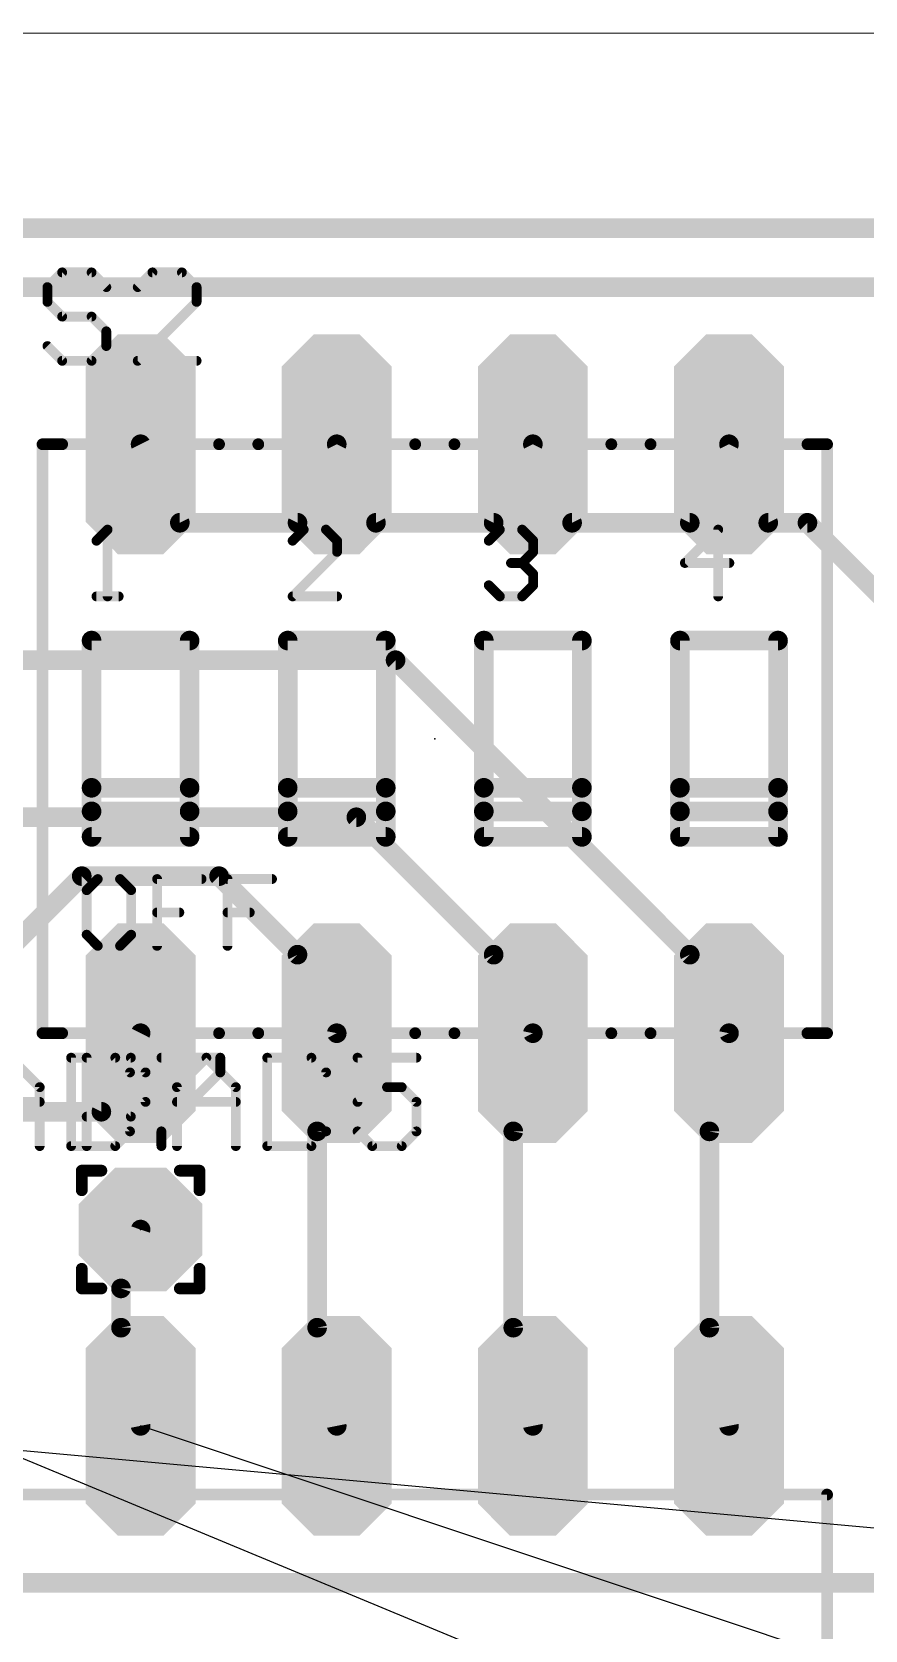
# Model space of a CAD drawing. Extents: x 0 to 127, y -4 to 62.
# Drawn here: x 69.71 to 80.5, y 41.81 to 62.48 of the extents above; entities that cross this region are included whole.
import ezdxf

# ---------------------------------------------------------------- set-up
doc = ezdxf.new("R2010")
doc.units = 0
for name, color, linetype in [('16', 172, 'CONTINUOUS'), ('17', 92, 'CONTINUOUS'), ('19', 52, 'CONTINUOUS'), ('20', 7, 'CONTINUOUS'), ('21', 253, 'CONTINUOUS'), ('23', 7, 'CONTINUOUS'), ('25', 253, 'CONTINUOUS'), ('51', 253, 'CONTINUOUS')]:
    doc.layers.add(name, color=color, linetype=linetype)

# ---------------------------------------------------------------- blocks, each defined once
blk = doc.blocks.new('LONGP100')
at = {"const_width": 0.5}
blk.add_lwpolyline([(-0.75, -0.1036), (-0.75, 0.1036), (-0.6036, 0.25), (0.6036, 0.25), (0.75, 0.1036), (0.75, -0.1036), (0.6036, -0.25), (-0.6036, -0.25), (-0.75, -0.1036), (-0.75, 0.1036)], dxfattribs=at)
blk = doc.blocks.new('OCTAGONP')
at = {"const_width": 0.5}
blk.add_lwpolyline([(-0.25, -0.1036), (-0.25, 0.1036), (-0.1036, 0.25), (0.1036, 0.25), (0.25, 0.1036), (0.25, -0.1036), (0.1036, -0.25), (-0.1036, -0.25), (-0.25, -0.1036), (-0.25, 0.1036)], dxfattribs=at)

msp = doc.modelspace()

# ---------------------------------------------------------------- linework, layer by layer
at = {"layer": '16', "const_width": 0.254}
for points in [[(84.582, 59.944), (68.58, 59.944)], [(68.834, 59.182), (84.328, 59.182)], [(71.628, 56.134), (71.12, 57.15)], [(73.66, 57.15), (73.152, 56.134)], [(74.168, 56.134), (73.66, 57.15)], [(76.2, 57.15), (75.692, 56.134)], [(76.708, 56.134), (76.2, 57.15)], [(78.74, 57.15), (78.232, 56.134)], [(79.248, 56.134), (78.74, 57.15)], [(73.152, 56.134), (71.628, 56.134)], [(75.692, 56.134), (74.168, 56.134)], [(78.232, 56.134), (76.708, 56.134)], [(79.756, 56.134), (79.248, 56.134)], [(91.44, 44.45), (79.756, 56.134)], [(74.422, 54.356), (69.088, 54.356)], [(78.232, 50.546), (74.422, 54.356)], [(69.088, 52.324), (73.914, 52.324)], [(73.914, 52.324), (75.692, 50.546)], [(70.358, 51.562), (68.834, 50.038)], [(72.136, 51.562), (70.358, 51.562)], [(73.152, 50.546), (72.136, 51.562)], [(73.66, 49.53), (73.152, 50.546)], [(75.692, 50.546), (76.2, 49.53)], [(78.74, 49.53), (78.232, 50.546)], [(70.612, 48.514), (71.12, 49.53)], [(73.406, 48.26), (73.66, 49.53)], [(76.2, 49.53), (75.946, 48.26)], [(78.486, 48.26), (78.74, 49.53)], [(69.342, 48.514), (70.612, 48.514)], [(73.406, 45.72), (73.406, 48.26)], [(75.946, 48.26), (75.946, 45.72)], [(78.486, 45.72), (78.486, 48.26)], [(70.866, 46.228), (71.12, 46.99)], [(70.866, 45.72), (70.866, 46.228)], [(71.12, 44.45), (70.866, 45.72)], [(73.66, 44.45), (73.406, 45.72)], [(75.946, 45.72), (76.2, 44.45)], [(78.74, 44.45), (78.486, 45.72)], [(69.088, 42.418), (81.788, 42.418)]]:
    msp.add_lwpolyline(points, dxfattribs=at)
at = {"layer": '16', "const_width": 0.127}
for points in [[(71.1768, 57.1784, 1), (71.0632, 57.1216)], [(73.7168, 57.1784, 1), (73.6032, 57.1216)], [(73.7168, 57.1216, 1), (73.6032, 57.1784)], [(76.2568, 57.1784, 1), (76.1432, 57.1216)], [(76.2568, 57.1216, 1), (76.1432, 57.1784)], [(78.7968, 57.1784, 1), (78.6832, 57.1216)], [(78.7968, 57.1216, 1), (78.6832, 57.1784)], [(71.628, 56.1975, 1), (71.628, 56.0705)], [(73.152, 56.0705, 1), (73.152, 56.1975)], [(74.168, 56.1975, 1), (74.168, 56.0705)], [(75.692, 56.0705, 1), (75.692, 56.1975)], [(76.708, 56.1975, 1), (76.708, 56.0705)], [(78.232, 56.0705, 1), (78.232, 56.1975)], [(79.248, 56.1975, 1), (79.248, 56.0705)], [(79.8009, 56.1789, 1), (79.7111, 56.0891)], [(79.756, 56.0705, 1), (79.756, 56.1975)], [(71.5712, 56.1056, 1), (71.6848, 56.1624)], [(73.0952, 56.1624, 1), (73.2088, 56.1056)], [(74.1112, 56.1056, 1), (74.2248, 56.1624)], [(75.6352, 56.1624, 1), (75.7488, 56.1056)], [(76.6512, 56.1056, 1), (76.7648, 56.1624)], [(78.1752, 56.1624, 1), (78.2888, 56.1056)], [(79.1912, 56.1056, 1), (79.3048, 56.1624)], [(74.4669, 54.4009, 1), (74.3771, 54.3111)], [(74.422, 54.2925, 1), (74.422, 54.4195)], [(73.9589, 52.3689, 1), (73.8691, 52.2791)], [(73.914, 52.2605, 1), (73.914, 52.3875)], [(70.358, 51.6255, 1), (70.358, 51.4985)], [(70.4029, 51.5171, 1), (70.3131, 51.6069)], [(72.1809, 51.6069, 1), (72.0911, 51.5171)], [(72.136, 51.4985, 1), (72.136, 51.6255)], [(73.2088, 50.5744, 1), (73.0952, 50.5176)], [(75.7488, 50.5744, 1), (75.6352, 50.5176)], [(78.2888, 50.5744, 1), (78.1752, 50.5176)], [(73.1071, 50.5011, 1), (73.1969, 50.5909)], [(75.6471, 50.5011, 1), (75.7369, 50.5909)], [(78.1871, 50.5011, 1), (78.2769, 50.5909)], [(71.1768, 49.5016, 1), (71.0632, 49.5584)], [(73.7223, 49.5175, 1), (73.5977, 49.5425)], [(73.6032, 49.5016, 1), (73.7168, 49.5584)], [(76.2623, 49.5175, 1), (76.1377, 49.5425)], [(76.1432, 49.5016, 1), (76.2568, 49.5584)], [(78.8023, 49.5175, 1), (78.6777, 49.5425)], [(78.6832, 49.5016, 1), (78.7968, 49.5584)], [(70.5552, 48.5424, 1), (70.6688, 48.4856)], [(70.612, 48.4505, 1), (70.612, 48.5775)], [(73.4695, 48.26, 1), (73.3425, 48.26)], [(76.0095, 48.26, 1), (75.8825, 48.26)], [(78.5495, 48.26, 1), (78.4225, 48.26)], [(73.3437, 48.2725, 1), (73.4683, 48.2475)], [(75.8837, 48.2725, 1), (76.0083, 48.2475)], [(78.4237, 48.2725, 1), (78.5483, 48.2475)], [(71.1802, 46.9699, 1), (71.0598, 47.0101)], [(70.9295, 46.228, 1), (70.8025, 46.228)], [(70.8058, 46.2481, 1), (70.9262, 46.2079)], [(70.9283, 45.7325, 1), (70.8037, 45.7075)], [(70.8025, 45.72, 1), (70.9295, 45.72)], [(73.4683, 45.7325, 1), (73.3437, 45.7075)], [(73.3425, 45.72, 1), (73.4695, 45.72)], [(76.0083, 45.7325, 1), (75.8837, 45.7075)], [(75.8825, 45.72, 1), (76.0095, 45.72)], [(78.5483, 45.7325, 1), (78.4237, 45.7075)], [(78.4225, 45.72, 1), (78.5495, 45.72)], [(71.0577, 44.4375, 1), (71.1823, 44.4625)], [(73.5977, 44.4375, 1), (73.7223, 44.4625)], [(76.1377, 44.4375, 1), (76.2623, 44.4625)], [(78.6777, 44.4375, 1), (78.8023, 44.4625)]]:
    msp.add_lwpolyline(points, format="xyb", dxfattribs=at)
at = {"layer": '19'}
for p, q in [((93.98, 41.91), (66.04, 44.45)), ((68.58, 44.45), (89.408, 35.814)), ((93.98, 36.83), (71.12, 44.45))]:
    msp.add_line(p, q, dxfattribs=at)
at = {"layer": '20'}
msp.add_line((126.985, 62.446), (20.066, 62.484), dxfattribs=at)
at = {"layer": '21'}
for points, const_width in [([(70.104, 57.15), (69.85, 57.15)], 0.1524), ([(69.85, 49.53), (69.85, 57.15)], 0.1524), ([(72.136, 57.15), (72.644, 57.15)], 0.1524), ([(74.676, 57.15), (75.184, 57.15)], 0.1524), ([(77.216, 57.15), (77.724, 57.15)], 0.1524), ([(79.756, 57.15), (80.01, 57.15)], 0.1524), ([(80.01, 57.15), (80.01, 49.53)], 0.1524), ([(70.5485, 55.9017), (70.6925, 56.0458)], 0.127), ([(70.6925, 56.0458), (70.6925, 55.1815)], 0.127), ([(73.2325, 56.0458), (73.0885, 55.9017)], 0.127), ([(73.5206, 56.0458), (73.2325, 56.0458)], 0.127), ([(73.6647, 55.9017), (73.5206, 56.0458)], 0.127), ([(75.6285, 55.9017), (75.7725, 56.0458)], 0.127), ([(75.7725, 56.0458), (76.0606, 56.0458)], 0.127), ([(76.0606, 56.0458), (76.2047, 55.9017)], 0.127), ([(78.6006, 56.0458), (78.1685, 55.6136)], 0.127), ([(78.6006, 55.1815), (78.6006, 56.0458)], 0.127), ([(73.6647, 55.7577), (73.6647, 55.9017)], 0.127), ([(76.2047, 55.9017), (76.2047, 55.7577)], 0.127), ([(73.0885, 55.1815), (73.6647, 55.7577)], 0.127), ([(76.0606, 55.6136), (75.9166, 55.6136)], 0.127), ([(76.2047, 55.7577), (76.0606, 55.6136)], 0.127), ([(76.0606, 55.6136), (76.2047, 55.4696)], 0.127), ([(78.1685, 55.6136), (78.7447, 55.6136)], 0.127), ([(76.2047, 55.4696), (76.2047, 55.3255)], 0.127), ([(70.5485, 55.1815), (70.8366, 55.1815)], 0.127), ([(73.6647, 55.1815), (73.0885, 55.1815)], 0.127), ([(75.7725, 55.1815), (75.6285, 55.3255)], 0.127), ([(76.0606, 55.1815), (75.7725, 55.1815)], 0.127), ([(76.2047, 55.3255), (76.0606, 55.1815)], 0.127), ([(71.755, 54.61), (70.485, 54.61)], 0.254), ([(70.485, 54.61), (70.485, 52.705)], 0.254), ([(71.755, 52.705), (71.755, 54.61)], 0.254), ([(74.295, 54.61), (73.025, 54.61)], 0.254), ([(73.025, 54.61), (73.025, 52.705)], 0.254), ([(74.295, 52.705), (74.295, 54.61)], 0.254), ([(76.835, 54.61), (75.565, 54.61)], 0.254), ([(75.565, 54.61), (75.565, 52.705)], 0.254), ([(76.835, 52.705), (76.835, 54.61)], 0.254), ([(79.375, 54.61), (78.105, 54.61)], 0.254), ([(78.105, 54.61), (78.105, 52.705)], 0.254), ([(79.375, 52.705), (79.375, 54.61)], 0.254), ([(70.485, 52.705), (71.755, 52.705)], 0.254), ([(70.485, 52.705), (70.485, 52.4002)], 0.254), ([(71.755, 52.4002), (71.755, 52.705)], 0.254), ([(73.025, 52.705), (74.295, 52.705)], 0.254), ([(73.025, 52.705), (73.025, 52.4002)], 0.254), ([(74.295, 52.4002), (74.295, 52.705)], 0.254), ([(75.565, 52.705), (76.835, 52.705)], 0.254), ([(75.565, 52.705), (75.565, 52.4002)], 0.254), ([(76.835, 52.4002), (76.835, 52.705)], 0.254), ([(78.105, 52.705), (79.375, 52.705)], 0.254), ([(78.105, 52.705), (78.105, 52.4002)], 0.254), ([(79.375, 52.4002), (79.375, 52.705)], 0.254), ([(70.485, 52.4002), (71.755, 52.4002)], 0.254), ([(70.485, 52.4002), (70.485, 52.07)], 0.254), ([(71.755, 52.07), (71.755, 52.4002)], 0.254), ([(73.025, 52.4002), (74.295, 52.4002)], 0.254), ([(73.025, 52.4002), (73.025, 52.07)], 0.254), ([(74.295, 52.07), (74.295, 52.4002)], 0.254), ([(75.565, 52.4002), (76.835, 52.4002)], 0.254), ([(75.565, 52.4002), (75.565, 52.07)], 0.254), ([(76.835, 52.07), (76.835, 52.4002)], 0.254), ([(78.105, 52.4002), (79.375, 52.4002)], 0.254), ([(78.105, 52.4002), (78.105, 52.07)], 0.254), ([(79.375, 52.07), (79.375, 52.4002)], 0.254), ([(70.485, 52.07), (71.755, 52.07)], 0.254), ([(73.025, 52.07), (74.295, 52.07)], 0.254), ([(75.565, 52.07), (76.835, 52.07)], 0.254), ([(78.105, 52.07), (79.375, 52.07)], 0.254), ([(70.5655, 51.5246), (70.4215, 51.3805)], 0.127), ([(70.8536, 51.5246), (70.5655, 51.5246)], 0.127), ([(70.9977, 51.3805), (70.8536, 51.5246)], 0.127), ([(71.3336, 50.6603), (71.3336, 51.5246)], 0.127), ([(71.3336, 51.5246), (71.9098, 51.5246)], 0.127), ([(72.2457, 50.6603), (72.2457, 51.5246)], 0.127), ([(72.2457, 51.5246), (72.8219, 51.5246)], 0.127), ([(70.4215, 51.3805), (70.4215, 50.8043)], 0.127), ([(70.9977, 50.8043), (70.9977, 51.3805)], 0.127), ([(71.3336, 51.0924), (71.6217, 51.0924)], 0.127), ([(72.2457, 51.0924), (72.5338, 51.0924)], 0.127), ([(70.4215, 50.8043), (70.5655, 50.6603)], 0.127), ([(70.8536, 50.6603), (70.9977, 50.8043)], 0.127), ([(70.5655, 50.6603), (70.8536, 50.6603)], 0.127), ([(70.104, 49.53), (69.85, 49.53)], 0.1524), ([(72.136, 49.53), (72.644, 49.53)], 0.1524), ([(74.676, 49.53), (75.184, 49.53)], 0.1524), ([(77.216, 49.53), (77.724, 49.53)], 0.1524), ([(79.756, 49.53), (80.01, 49.53)], 0.1524), ([(70.358, 47.752), (70.612, 47.752)], 0.1524), ([(70.358, 47.752), (70.358, 47.498)], 0.1524), ([(71.882, 47.752), (71.628, 47.752)], 0.1524), ([(71.882, 47.752), (71.882, 47.498)], 0.1524), ([(70.358, 46.228), (70.358, 46.482)], 0.1524), ([(71.882, 46.482), (71.882, 46.228)], 0.1524), ([(70.612, 46.228), (70.358, 46.228)], 0.1524), ([(71.882, 46.228), (71.628, 46.228)], 0.1524), ([(80.01, 43.561), (59.69, 43.561)], 0.1524), ([(80.01, 43.561), (80.01, 37.719)], 0.1524)]:
    msp.add_lwpolyline(points, dxfattribs=dict(at, const_width=const_width))
for points, const_width in [([(69.85, 57.1881, 1), (69.85, 57.1119)], 0.0762), ([(69.8881, 57.15, 1), (69.8119, 57.15)], 0.0762), ([(70.104, 57.1119, 1), (70.104, 57.1881)], 0.0762), ([(72.136, 57.1881, 1), (72.136, 57.1119)], 0.0762), ([(72.644, 57.1119, 1), (72.644, 57.1881)], 0.0762), ([(74.676, 57.1881, 1), (74.676, 57.1119)], 0.0762), ([(75.184, 57.1119, 1), (75.184, 57.1881)], 0.0762), ([(77.216, 57.1881, 1), (77.216, 57.1119)], 0.0762), ([(77.724, 57.1119, 1), (77.724, 57.1881)], 0.0762), ([(79.756, 57.1881, 1), (79.756, 57.1119)], 0.0762), ([(80.0481, 57.15, 1), (79.9719, 57.15)], 0.0762), ([(80.01, 57.1119, 1), (80.01, 57.1881)], 0.0762), ([(70.7243, 56.0458, 1), (70.6608, 56.0458)], 0.0635), ([(70.715, 56.0234, 1), (70.67, 56.0682)], 0.0635), ([(73.2325, 56.0776, 1), (73.2325, 56.014)], 0.0635), ([(73.255, 56.0234, 1), (73.21, 56.0682)], 0.0635), ([(73.5431, 56.0683, 1), (73.4981, 56.0233)], 0.0635), ([(73.5206, 56.014, 1), (73.5206, 56.0776)], 0.0635), ([(75.7725, 56.0776, 1), (75.7725, 56.014)], 0.0635), ([(75.795, 56.0234, 1), (75.75, 56.0682)], 0.0635), ([(76.0831, 56.0683, 1), (76.0381, 56.0233)], 0.0635), ([(76.0606, 56.014, 1), (76.0606, 56.0776)], 0.0635), ([(78.6324, 56.0458, 1), (78.5688, 56.0458)], 0.0635), ([(78.6231, 56.0234, 1), (78.5781, 56.0682)], 0.0635), ([(70.526, 55.9241, 1), (70.571, 55.8793)], 0.0635), ([(73.066, 55.9241, 1), (73.111, 55.8793)], 0.0635), ([(73.6965, 55.9017, 1), (73.633, 55.9017)], 0.0635), ([(73.6422, 55.8792, 1), (73.6872, 55.9242)], 0.0635), ([(75.606, 55.9241, 1), (75.651, 55.8793)], 0.0635), ([(76.2365, 55.9017, 1), (76.173, 55.9017)], 0.0635), ([(76.1822, 55.8792, 1), (76.2272, 55.9242)], 0.0635), ([(73.633, 55.7577, 1), (73.6965, 55.7577)], 0.0635), ([(73.6872, 55.7352, 1), (73.6422, 55.7802)], 0.0635), ([(75.9166, 55.6454, 1), (75.9166, 55.5819)], 0.0635), ([(76.0381, 55.6361, 1), (76.0831, 55.5911)], 0.0635), ([(76.083, 55.6361, 1), (76.0382, 55.5911)], 0.0635), ([(76.0606, 55.5819, 1), (76.0606, 55.6454)], 0.0635), ([(76.173, 55.7577, 1), (76.2365, 55.7577)], 0.0635), ([(76.2272, 55.7352, 1), (76.1822, 55.7802)], 0.0635), ([(78.1685, 55.6454, 1), (78.1685, 55.5819)], 0.0635), ([(78.146, 55.636, 1), (78.191, 55.5912)], 0.0635), ([(78.7447, 55.5819, 1), (78.7447, 55.6454)], 0.0635), ([(76.2365, 55.4696, 1), (76.173, 55.4696)], 0.0635), ([(76.1823, 55.4471, 1), (76.2271, 55.4921)], 0.0635), ([(70.5485, 55.2133, 1), (70.5485, 55.1497)], 0.0635), ([(70.6608, 55.1815, 1), (70.7243, 55.1815)], 0.0635), ([(70.8366, 55.1497, 1), (70.8366, 55.2133)], 0.0635), ([(73.066, 55.204, 1), (73.111, 55.159)], 0.0635), ([(73.0885, 55.2133, 1), (73.0885, 55.1497)], 0.0635), ([(73.6647, 55.1497, 1), (73.6647, 55.2133)], 0.0635), ([(75.651, 55.348, 1), (75.606, 55.303)], 0.0635), ([(75.7725, 55.2133, 1), (75.7725, 55.1497)], 0.0635), ([(75.75, 55.159, 1), (75.795, 55.204)], 0.0635), ([(76.0382, 55.204, 1), (76.083, 55.159)], 0.0635), ([(76.0606, 55.1497, 1), (76.0606, 55.2133)], 0.0635), ([(76.173, 55.3255, 1), (76.2365, 55.3255)], 0.0635), ([(76.2271, 55.303, 1), (76.1823, 55.348)], 0.0635), ([(78.5688, 55.1815, 1), (78.6324, 55.1815)], 0.0635), ([(70.485, 54.6735, 1), (70.485, 54.5465)], 0.127), ([(70.5485, 54.61, 1), (70.4215, 54.61)], 0.127), ([(71.8185, 54.61, 1), (71.6915, 54.61)], 0.127), ([(71.755, 54.5465, 1), (71.755, 54.6735)], 0.127), ([(73.025, 54.6735, 1), (73.025, 54.5465)], 0.127), ([(73.0885, 54.61, 1), (72.9615, 54.61)], 0.127), ([(74.3585, 54.61, 1), (74.2315, 54.61)], 0.127), ([(74.295, 54.5465, 1), (74.295, 54.6735)], 0.127), ([(75.565, 54.6735, 1), (75.565, 54.5465)], 0.127), ([(75.6285, 54.61, 1), (75.5015, 54.61)], 0.127), ([(76.8985, 54.61, 1), (76.7715, 54.61)], 0.127), ([(76.835, 54.5465, 1), (76.835, 54.6735)], 0.127), ([(78.105, 54.6735, 1), (78.105, 54.5465)], 0.127), ([(78.1685, 54.61, 1), (78.0415, 54.61)], 0.127), ([(79.4385, 54.61, 1), (79.3115, 54.61)], 0.127), ([(79.375, 54.5465, 1), (79.375, 54.6735)], 0.127), ([(70.485, 52.7685, 1), (70.485, 52.6415)], 0.127), ([(70.5485, 52.705, 1), (70.4215, 52.705)], 0.127), ([(70.4215, 52.705, 1), (70.5485, 52.705)], 0.127), ([(71.8185, 52.705, 1), (71.6915, 52.705)], 0.127), ([(71.6915, 52.705, 1), (71.8185, 52.705)], 0.127), ([(71.755, 52.6415, 1), (71.755, 52.7685)], 0.127), ([(73.025, 52.7685, 1), (73.025, 52.6415)], 0.127), ([(73.0885, 52.705, 1), (72.9615, 52.705)], 0.127), ([(72.9615, 52.705, 1), (73.0885, 52.705)], 0.127), ([(74.3585, 52.705, 1), (74.2315, 52.705)], 0.127), ([(74.2315, 52.705, 1), (74.3585, 52.705)], 0.127), ([(74.295, 52.6415, 1), (74.295, 52.7685)], 0.127), ([(75.565, 52.7685, 1), (75.565, 52.6415)], 0.127), ([(75.6285, 52.705, 1), (75.5015, 52.705)], 0.127), ([(75.5015, 52.705, 1), (75.6285, 52.705)], 0.127), ([(76.8985, 52.705, 1), (76.7715, 52.705)], 0.127), ([(76.7715, 52.705, 1), (76.8985, 52.705)], 0.127), ([(76.835, 52.6415, 1), (76.835, 52.7685)], 0.127), ([(78.105, 52.7685, 1), (78.105, 52.6415)], 0.127), ([(78.1685, 52.705, 1), (78.0415, 52.705)], 0.127), ([(78.0415, 52.705, 1), (78.1685, 52.705)], 0.127), ([(79.4385, 52.705, 1), (79.3115, 52.705)], 0.127), ([(79.3115, 52.705, 1), (79.4385, 52.705)], 0.127), ([(79.375, 52.6415, 1), (79.375, 52.7685)], 0.127), ([(70.485, 52.4637, 1), (70.485, 52.3367)], 0.127), ([(70.5485, 52.4002, 1), (70.4215, 52.4002)], 0.127), ([(71.8185, 52.4002, 1), (71.6915, 52.4002)], 0.127), ([(71.755, 52.3367, 1), (71.755, 52.4637)], 0.127), ([(73.025, 52.4637, 1), (73.025, 52.3367)], 0.127), ([(73.0885, 52.4002, 1), (72.9615, 52.4002)], 0.127), ([(74.3585, 52.4002, 1), (74.2315, 52.4002)], 0.127), ([(74.295, 52.3367, 1), (74.295, 52.4637)], 0.127), ([(75.565, 52.4637, 1), (75.565, 52.3367)], 0.127), ([(75.6285, 52.4002, 1), (75.5015, 52.4002)], 0.127), ([(76.8985, 52.4002, 1), (76.7715, 52.4002)], 0.127), ([(76.835, 52.3367, 1), (76.835, 52.4637)], 0.127), ([(78.105, 52.4637, 1), (78.105, 52.3367)], 0.127), ([(78.1685, 52.4002, 1), (78.0415, 52.4002)], 0.127), ([(79.4385, 52.4002, 1), (79.3115, 52.4002)], 0.127), ([(79.375, 52.3367, 1), (79.375, 52.4637)], 0.127), ([(70.4215, 52.4002, 1), (70.5485, 52.4002)], 0.127), ([(71.6915, 52.4002, 1), (71.8185, 52.4002)], 0.127), ([(72.9615, 52.4002, 1), (73.0885, 52.4002)], 0.127), ([(74.2315, 52.4002, 1), (74.3585, 52.4002)], 0.127), ([(75.5015, 52.4002, 1), (75.6285, 52.4002)], 0.127), ([(76.7715, 52.4002, 1), (76.8985, 52.4002)], 0.127), ([(78.0415, 52.4002, 1), (78.1685, 52.4002)], 0.127), ([(79.3115, 52.4002, 1), (79.4385, 52.4002)], 0.127), ([(70.485, 52.1335, 1), (70.485, 52.0065)], 0.127), ([(70.4215, 52.07, 1), (70.5485, 52.07)], 0.127), ([(71.6915, 52.07, 1), (71.8185, 52.07)], 0.127), ([(71.755, 52.0065, 1), (71.755, 52.1335)], 0.127), ([(73.025, 52.1335, 1), (73.025, 52.0065)], 0.127), ([(72.9615, 52.07, 1), (73.0885, 52.07)], 0.127), ([(74.2315, 52.07, 1), (74.3585, 52.07)], 0.127), ([(74.295, 52.0065, 1), (74.295, 52.1335)], 0.127), ([(75.565, 52.1335, 1), (75.565, 52.0065)], 0.127), ([(75.5015, 52.07, 1), (75.6285, 52.07)], 0.127), ([(76.7715, 52.07, 1), (76.8985, 52.07)], 0.127), ([(76.835, 52.0065, 1), (76.835, 52.1335)], 0.127), ([(78.105, 52.1335, 1), (78.105, 52.0065)], 0.127), ([(78.0415, 52.07, 1), (78.1685, 52.07)], 0.127), ([(79.3115, 52.07, 1), (79.4385, 52.07)], 0.127), ([(79.375, 52.0065, 1), (79.375, 52.1335)], 0.127), ([(70.5655, 51.5564, 1), (70.5655, 51.4928)], 0.0635), ([(70.588, 51.5022, 1), (70.543, 51.547)], 0.0635), ([(70.8761, 51.5471, 1), (70.8311, 51.5021)], 0.0635), ([(70.8536, 51.4928, 1), (70.8536, 51.5564)], 0.0635), ([(71.3336, 51.5564, 1), (71.3336, 51.4928)], 0.0635), ([(71.3654, 51.5246, 1), (71.3019, 51.5246)], 0.0635), ([(71.9098, 51.4928, 1), (71.9098, 51.5564)], 0.0635), ([(72.2775, 51.5246, 1), (72.2139, 51.5246)], 0.0635), ([(72.2457, 51.5564, 1), (72.2457, 51.4928)], 0.0635), ([(72.8219, 51.4928, 1), (72.8219, 51.5564)], 0.0635), ([(70.4533, 51.3805, 1), (70.3898, 51.3805)], 0.0635), ([(70.399, 51.4029, 1), (70.444, 51.3581)], 0.0635), ([(71.0295, 51.3805, 1), (70.966, 51.3805)], 0.0635), ([(70.9752, 51.358, 1), (71.0202, 51.403)], 0.0635), ([(71.3336, 51.1242, 1), (71.3336, 51.0607)], 0.0635), ([(71.6217, 51.0607, 1), (71.6217, 51.1242)], 0.0635), ([(72.2457, 51.1242, 1), (72.2457, 51.0607)], 0.0635), ([(72.5338, 51.0607, 1), (72.5338, 51.1242)], 0.0635), ([(70.444, 50.8268, 1), (70.399, 50.7818)], 0.0635), ([(71.0201, 50.7818, 1), (70.9753, 50.8268)], 0.0635), ([(70.3898, 50.8043, 1), (70.4533, 50.8043)], 0.0635), ([(70.5655, 50.6921, 1), (70.5655, 50.6285)], 0.0635), ([(70.543, 50.6378, 1), (70.588, 50.6828)], 0.0635), ([(70.8312, 50.6828, 1), (70.876, 50.6378)], 0.0635), ([(70.8536, 50.6285, 1), (70.8536, 50.6921)], 0.0635), ([(70.966, 50.8043, 1), (71.0295, 50.8043)], 0.0635), ([(71.3019, 50.6603, 1), (71.3654, 50.6603)], 0.0635), ([(72.2139, 50.6603, 1), (72.2775, 50.6603)], 0.0635), ([(69.85, 49.5681, 1), (69.85, 49.4919)], 0.0762), ([(69.8119, 49.53, 1), (69.8881, 49.53)], 0.0762), ([(70.104, 49.4919, 1), (70.104, 49.5681)], 0.0762), ([(72.136, 49.5681, 1), (72.136, 49.4919)], 0.0762), ([(72.644, 49.4919, 1), (72.644, 49.5681)], 0.0762), ([(74.676, 49.5681, 1), (74.676, 49.4919)], 0.0762), ([(75.184, 49.4919, 1), (75.184, 49.5681)], 0.0762), ([(77.216, 49.5681, 1), (77.216, 49.4919)], 0.0762), ([(77.724, 49.4919, 1), (77.724, 49.5681)], 0.0762), ([(79.756, 49.5681, 1), (79.756, 49.4919)], 0.0762), ([(79.9719, 49.53, 1), (80.0481, 49.53)], 0.0762), ([(80.01, 49.4919, 1), (80.01, 49.5681)], 0.0762), ([(70.358, 47.7901, 1), (70.358, 47.7139)], 0.0762), ([(70.3961, 47.752, 1), (70.3199, 47.752)], 0.0762), ([(70.612, 47.7139, 1), (70.612, 47.7901)], 0.0762), ([(71.628, 47.7901, 1), (71.628, 47.7139)], 0.0762), ([(71.9201, 47.752, 1), (71.8439, 47.752)], 0.0762), ([(71.882, 47.7139, 1), (71.882, 47.7901)], 0.0762), ([(70.3199, 47.498, 1), (70.3961, 47.498)], 0.0762), ([(71.8439, 47.498, 1), (71.9201, 47.498)], 0.0762), ([(70.3961, 46.482, 1), (70.3199, 46.482)], 0.0762), ([(71.9201, 46.482, 1), (71.8439, 46.482)], 0.0762), ([(70.358, 46.2661, 1), (70.358, 46.1899)], 0.0762), ([(70.3199, 46.228, 1), (70.3961, 46.228)], 0.0762), ([(70.612, 46.1899, 1), (70.612, 46.2661)], 0.0762), ([(71.628, 46.2661, 1), (71.628, 46.1899)], 0.0762), ([(71.8439, 46.228, 1), (71.9201, 46.228)], 0.0762), ([(71.882, 46.1899, 1), (71.882, 46.2661)], 0.0762), ([(80.0481, 43.561, 1), (79.9719, 43.561)], 0.0762), ([(80.01, 43.5229, 1), (80.01, 43.5991)], 0.0762)]:
    msp.add_lwpolyline(points, format="xyb", dxfattribs=dict(at, const_width=const_width))
at = {"layer": '23'}
for p in [(74.93, 53.34), (71.12, 46.99)]:
    msp.add_point(p, dxfattribs=at)
at = {"layer": '25', "const_width": 0.127}
for points in [[(70.1041, 59.3734), (69.9135, 59.1828)], [(70.4854, 59.3734), (70.1041, 59.3734)], [(70.6761, 59.1828), (70.4854, 59.3734)], [(71.2734, 59.3734), (71.0828, 59.1828)], [(71.6547, 59.3734), (71.2734, 59.3734)], [(71.8454, 59.1828), (71.6547, 59.3734)], [(69.9135, 59.1828), (69.9135, 58.9921)], [(71.8454, 58.9921), (71.8454, 59.1828)], [(69.9135, 58.9921), (70.1041, 58.8014)], [(71.0828, 58.2295), (71.8454, 58.9921)], [(70.1041, 58.8014), (70.4854, 58.8014)], [(70.4854, 58.8014), (70.6761, 58.6108)], [(70.6761, 58.6108), (70.6761, 58.4201)], [(70.1041, 58.2295), (69.9135, 58.4201)], [(70.6761, 58.4201), (70.4854, 58.2295)], [(70.4854, 58.2295), (70.1041, 58.2295)], [(71.8454, 58.2295), (71.0828, 58.2295)], [(69.4321, 49.2134), (69.8134, 48.8321)], [(70.2201, 49.2134), (70.2201, 48.0695)], [(70.792, 49.2134), (70.2201, 49.2134)], [(70.4215, 48.0695), (70.4215, 49.2134)], [(70.4215, 49.2134), (70.9934, 49.2134)], [(70.9827, 49.0228), (70.792, 49.2134)], [(70.9934, 49.2134), (71.1841, 49.0228)], [(71.3894, 49.2134), (72.152, 49.2134)], [(71.5908, 48.8321), (71.9721, 49.2134)], [(71.9721, 49.2134), (72.3534, 48.8321)], [(72.152, 49.2134), (72.152, 49.0228)], [(72.7601, 49.2134), (72.7601, 48.0695)], [(73.332, 49.2134), (72.7601, 49.2134)], [(73.5227, 49.0228), (73.332, 49.2134)], [(74.692, 49.2134), (73.9294, 49.2134)], [(73.9294, 49.2134), (73.9294, 48.6414)], [(70.9827, 48.2601), (70.9827, 49.0228)], [(71.1841, 49.0228), (71.1841, 48.6414)], [(72.152, 49.0228), (71.3894, 48.2601)], [(73.5227, 48.2601), (73.5227, 49.0228)], [(69.8134, 48.8321), (69.8134, 48.0695)], [(71.5908, 48.0695), (71.5908, 48.8321)], [(72.3534, 48.8321), (72.3534, 48.0695)], [(73.9294, 48.6414), (74.3107, 48.8321)], [(74.3107, 48.8321), (74.5013, 48.8321)], [(74.5013, 48.8321), (74.692, 48.6414)], [(69.0508, 48.6414), (69.8134, 48.6414)], [(71.1841, 48.6414), (70.9934, 48.4508)], [(71.5908, 48.6414), (72.3534, 48.6414)], [(74.692, 48.6414), (74.692, 48.2601)], [(70.9934, 48.4508), (70.4215, 48.4508)], [(70.792, 48.0695), (70.9827, 48.2601)], [(71.3894, 48.2601), (71.3894, 48.0695)], [(73.332, 48.0695), (73.5227, 48.2601)], [(74.12, 48.0695), (73.9294, 48.2601)], [(74.692, 48.2601), (74.5013, 48.0695)], [(70.2201, 48.0695), (70.792, 48.0695)], [(72.7601, 48.0695), (73.332, 48.0695)], [(74.5013, 48.0695), (74.12, 48.0695)]]:
    msp.add_lwpolyline(points, dxfattribs=at)
at = {"layer": '25', "const_width": 0.0635}
for points in [[(70.1041, 59.4052, 1), (70.1041, 59.3417)], [(70.1266, 59.3509, 1), (70.0816, 59.3959)], [(70.5078, 59.3959, 1), (70.463, 59.3509)], [(70.4854, 59.3417, 1), (70.4854, 59.4052)], [(71.2734, 59.4052, 1), (71.2734, 59.3417)], [(71.2959, 59.3509, 1), (71.2509, 59.3959)], [(71.6771, 59.3959, 1), (71.6323, 59.3509)], [(71.6547, 59.3417, 1), (71.6547, 59.4052)], [(69.9453, 59.1828, 1), (69.8817, 59.1828)], [(69.891, 59.2053, 1), (69.936, 59.1603)], [(70.6537, 59.1603, 1), (70.6985, 59.2053)], [(71.0603, 59.2053, 1), (71.1053, 59.1603)], [(71.8772, 59.1828, 1), (71.8136, 59.1828)], [(71.823, 59.1603, 1), (71.8678, 59.2053)], [(69.8817, 58.9921, 1), (69.9453, 58.9921)], [(69.936, 59.0145, 1), (69.891, 58.9697)], [(71.8136, 58.9921, 1), (71.8772, 58.9921)], [(71.8679, 58.9696, 1), (71.8229, 59.0146)], [(70.1041, 58.8332, 1), (70.1041, 58.7696)], [(70.0816, 58.779, 1), (70.1266, 58.8238)], [(70.5078, 58.8239, 1), (70.463, 58.7789)], [(70.4854, 58.7696, 1), (70.4854, 58.8332)], [(70.7079, 58.6108, 1), (70.6444, 58.6108)], [(70.6537, 58.5883, 1), (70.6985, 58.6333)], [(69.936, 58.4426, 1), (69.891, 58.3976)], [(70.6444, 58.4201, 1), (70.7079, 58.4201)], [(70.6985, 58.3976, 1), (70.6537, 58.4426)], [(70.1041, 58.2613, 1), (70.1041, 58.1977)], [(70.0816, 58.207, 1), (70.1266, 58.252)], [(70.463, 58.252, 1), (70.5078, 58.207)], [(70.4854, 58.1977, 1), (70.4854, 58.2613)], [(71.0828, 58.2613, 1), (71.0828, 58.1977)], [(71.0603, 58.252, 1), (71.1053, 58.207)], [(71.8454, 58.1977, 1), (71.8454, 58.2613)], [(70.2201, 49.2452, 1), (70.2201, 49.1816)], [(70.2519, 49.2134, 1), (70.1884, 49.2134)], [(70.4533, 49.2134, 1), (70.3898, 49.2134)], [(70.4215, 49.2452, 1), (70.4215, 49.1816)], [(70.8144, 49.2359, 1), (70.7696, 49.1909)], [(70.792, 49.1816, 1), (70.792, 49.2452)], [(71.0158, 49.2359, 1), (70.971, 49.1909)], [(70.9934, 49.1816, 1), (70.9934, 49.2452)], [(71.3894, 49.2452, 1), (71.3894, 49.1816)], [(71.9946, 49.2359, 1), (71.9496, 49.1909)], [(71.9946, 49.1909, 1), (71.9496, 49.2359)], [(72.1838, 49.2134, 1), (72.1202, 49.2134)], [(72.152, 49.1816, 1), (72.152, 49.2452)], [(72.7601, 49.2452, 1), (72.7601, 49.1816)], [(72.7919, 49.2134, 1), (72.7284, 49.2134)], [(73.3544, 49.2359, 1), (73.3096, 49.1909)], [(73.332, 49.1816, 1), (73.332, 49.2452)], [(73.9612, 49.2134, 1), (73.8976, 49.2134)], [(73.9294, 49.2452, 1), (73.9294, 49.1816)], [(74.692, 49.1816, 1), (74.692, 49.2452)], [(71.0145, 49.0228, 1), (70.951, 49.0228)], [(70.9603, 49.0003, 1), (71.0051, 49.0453)], [(71.2159, 49.0228, 1), (71.1523, 49.0228)], [(71.1617, 49.0003, 1), (71.2065, 49.0453)], [(72.1202, 49.0228, 1), (72.1838, 49.0228)], [(72.1745, 49.0004, 1), (72.1295, 49.0452)], [(73.5545, 49.0228, 1), (73.4909, 49.0228)], [(73.5003, 49.0003, 1), (73.5451, 49.0453)], [(69.8452, 48.8321, 1), (69.7816, 48.8321)], [(69.7909, 48.8096, 1), (69.8359, 48.8546)], [(71.6226, 48.8321, 1), (71.559, 48.8321)], [(71.5683, 48.8546, 1), (71.6133, 48.8096)], [(72.3852, 48.8321, 1), (72.3217, 48.8321)], [(72.3309, 48.8096, 1), (72.3759, 48.8546)], [(74.3107, 48.8639, 1), (74.3107, 48.8004)], [(74.3249, 48.8037, 1), (74.2965, 48.8605)], [(74.5238, 48.8546, 1), (74.4788, 48.8096)], [(74.5013, 48.8004, 1), (74.5013, 48.8639)], [(69.8134, 48.6097, 1), (69.8134, 48.6732)], [(71.1523, 48.6414, 1), (71.2159, 48.6414)], [(71.2065, 48.6189, 1), (71.1617, 48.6639)], [(71.5908, 48.6732, 1), (71.5908, 48.6097)], [(72.3534, 48.6097, 1), (72.3534, 48.6732)], [(73.8976, 48.6414, 1), (73.9612, 48.6414)], [(73.9152, 48.6698, 1), (73.9436, 48.613)], [(74.7238, 48.6414, 1), (74.6603, 48.6414)], [(74.6695, 48.6189, 1), (74.7145, 48.6639)], [(70.4215, 48.4826, 1), (70.4215, 48.419)], [(70.971, 48.4733, 1), (71.0158, 48.4283)], [(70.9934, 48.419, 1), (70.9934, 48.4826)], [(70.951, 48.2601, 1), (71.0145, 48.2601)], [(71.0051, 48.2376, 1), (70.9603, 48.2826)], [(71.4212, 48.2601, 1), (71.3577, 48.2601)], [(71.3669, 48.2825, 1), (71.4119, 48.2377)], [(73.4909, 48.2601, 1), (73.5545, 48.2601)], [(73.5451, 48.2376, 1), (73.5003, 48.2826)], [(73.9519, 48.2826, 1), (73.9069, 48.2376)], [(74.6603, 48.2601, 1), (74.7238, 48.2601)], [(74.7144, 48.2376, 1), (74.6696, 48.2826)], [(69.7816, 48.0695, 1), (69.8452, 48.0695)], [(70.2201, 48.1013, 1), (70.2201, 48.0378)], [(70.1884, 48.0695, 1), (70.2519, 48.0695)], [(70.3898, 48.0695, 1), (70.4533, 48.0695)], [(70.7696, 48.092, 1), (70.8144, 48.047)], [(70.792, 48.0378, 1), (70.792, 48.1013)], [(71.3577, 48.0695, 1), (71.4212, 48.0695)], [(71.559, 48.0695, 1), (71.6226, 48.0695)], [(72.3217, 48.0695, 1), (72.3852, 48.0695)], [(72.7601, 48.1013, 1), (72.7601, 48.0378)], [(72.7284, 48.0695, 1), (72.7919, 48.0695)], [(73.3096, 48.092, 1), (73.3544, 48.047)], [(73.332, 48.0378, 1), (73.332, 48.1013)], [(74.12, 48.1013, 1), (74.12, 48.0378)], [(74.0975, 48.047, 1), (74.1425, 48.092)], [(74.4789, 48.092, 1), (74.5237, 48.047)], [(74.5013, 48.0378, 1), (74.5013, 48.1013)]]:
    msp.add_lwpolyline(points, format="xyb", dxfattribs=at)
at = {"layer": '51', "const_width": 0.1524}
for points in [[(70.104, 57.15), (72.136, 57.15)], [(72.644, 57.15), (74.676, 57.15)], [(75.184, 57.15), (77.216, 57.15)], [(77.724, 57.15), (79.756, 57.15)], [(72.136, 49.53), (70.104, 49.53)], [(72.644, 49.53), (74.676, 49.53)], [(75.184, 49.53), (77.216, 49.53)], [(77.724, 49.53), (79.756, 49.53)]]:
    msp.add_lwpolyline(points, dxfattribs=at)
at = {"layer": '51'}
for points, const_width in [([(70.104, 57.1881, 1), (70.104, 57.1119)], 0.0762), ([(72.136, 57.1119, 1), (72.136, 57.1881)], 0.0762), ([(72.644, 57.1881, 1), (72.644, 57.1119)], 0.0762), ([(74.676, 57.1119, 1), (74.676, 57.1881)], 0.0762), ([(75.184, 57.1881, 1), (75.184, 57.1119)], 0.0762), ([(77.216, 57.1119, 1), (77.216, 57.1881)], 0.0762), ([(77.724, 57.1881, 1), (77.724, 57.1119)], 0.0762), ([(79.756, 57.1119, 1), (79.756, 57.1881)], 0.0762), ([(70.104, 49.5681, 1), (70.104, 49.4919)], 0.0762), ([(72.136, 49.4919, 1), (72.136, 49.5681)], 0.0762), ([(72.644, 49.5681, 1), (72.644, 49.4919)], 0.0762), ([(74.676, 49.4919, 1), (74.676, 49.5681)], 0.0762), ([(75.184, 49.5681, 1), (75.184, 49.4919)], 0.0762), ([(77.216, 49.4919, 1), (77.216, 49.5681)], 0.0762), ([(77.724, 49.5681, 1), (77.724, 49.4919)], 0.0762), ([(79.756, 49.4919, 1), (79.756, 49.5681)], 0.0762), ([(71.12, 46.355, 1), (71.12, 47.625, 1), (71.12, 46.355)], 0.1524)]:
    msp.add_lwpolyline(points, format="xyb", dxfattribs=dict(at, const_width=const_width))

# ---------------------------------------------------------------- block references
at = {"layer": '17', "xscale": 1.4224, "yscale": 1.4224, "rotation": 90}
for p in [(71.12, 57.15), (73.66, 57.15), (76.2, 57.15), (78.74, 57.15), (71.12, 49.53), (73.66, 49.53), (76.2, 49.53), (78.74, 49.53), (71.12, 44.45), (73.66, 44.45), (76.2, 44.45), (78.74, 44.45)]:
    msp.add_blockref('LONGP100', p, dxfattribs=at)
at = {"layer": '17', "xscale": 1.6002, "yscale": 1.6002}
msp.add_blockref('OCTAGONP', (71.12, 46.99), dxfattribs=at)

doc.saveas('drawing.dxf')
